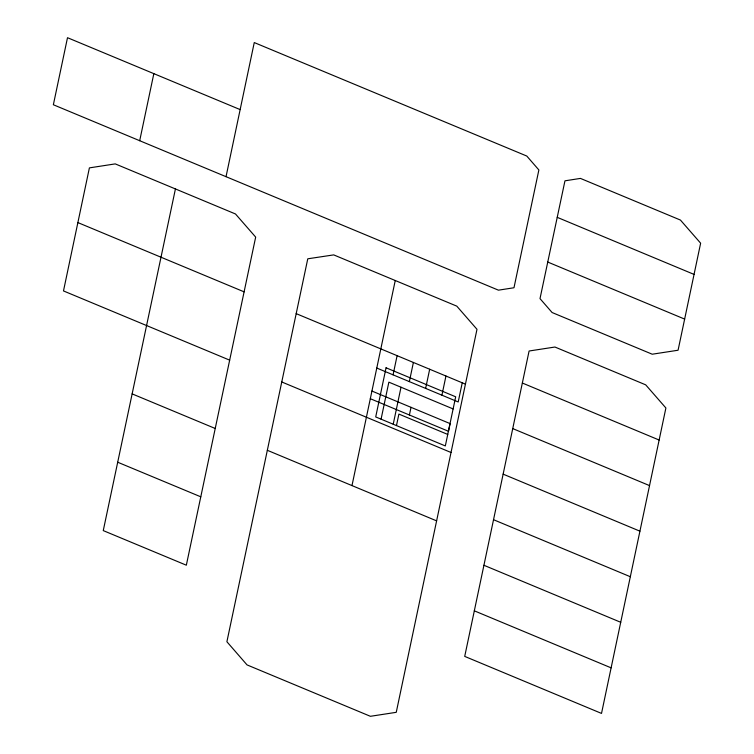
<?xml version="1.0" encoding="UTF-8"?>
<svg xmlns="http://www.w3.org/2000/svg" width="754" height="754" viewBox="0 0 754 754"><rect width="100%" height="100%" fill="white"/><g stroke="black" fill="none" stroke-linecap="round" stroke-linejoin="round"><path stroke-width="1.13" d="M139.697 140.715L153.835 73.647L67.502 37.7L53.364 104.749L498.432 290.167L513.983 287.755L538.874 169.952L526.782 156.04L254.258 42.563L226.03 176.681M175.428 188.943L103.26 530.599L186.332 565.198L255.672 237.105L235.484 213.976L175.428 188.943L115.249 163.891L89.396 167.878L63.487 290.931L229.678 360.158M281.76 381.967L307.773 258.801L333.711 254.89L456.783 306.133L476.99 329.309L396.255 712.323L370.402 716.3L247.039 664.905L226.897 641.739L281.76 381.967L451.033 452.494M395.247 280.507L351.986 485.595M381.072 419.167L388.857 382.155L453.126 408.932M393.07 374.842L397.104 355.681M393.22 424.229L401.015 387.226M396.472 425.586L398.894 414.087L447.753 434.436M409.356 381.618L413.39 362.457M409.403 414.992L411.024 407.33M425.633 388.404L429.676 369.243M441.919 395.19L445.953 376.029M462.24 382.806L458.206 401.967L376.783 368.056M474.323 610.825L464.718 656.395L601.513 713.416L665.895 407.98L645.707 384.851L554.944 347.029L529.091 351.006L474.323 610.825L611.089 667.837M684.641 319.093L678.072 350.233L652.219 354.21L552.098 312.524L540.005 298.622L564.963 180.819L580.448 178.406L680.428 220.055L700.636 243.193L684.641 319.093L547.753 262.053M557.244 217.35L694.048 274.409M153.835 73.647L240.149 109.594M522.343 383.023L659.137 440.034M77.869 222.581L244.117 291.855M296.171 313.626L465.435 384.135M512.729 428.583L649.533 485.604M371.939 391.053L450.1 423.607L448.489 431.279L370.327 398.715M503.135 474.143L639.91 531.165M493.531 519.713L630.325 576.725M132.138 393.88L215.21 428.479M267.331 450.298L436.641 520.882M483.927 565.274L620.721 622.286M117.69 462.221L200.771 496.811M386.057 367.792L375.709 416.934L445.322 445.934L455.68 396.793L386.057 367.792"/></g></svg>
